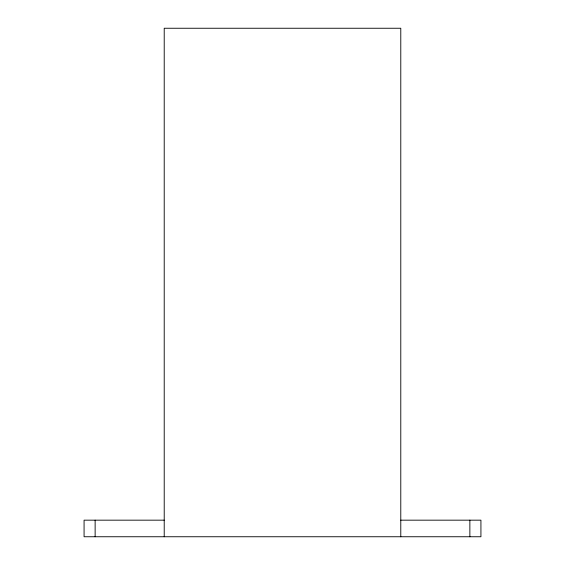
<?xml version="1.0" encoding="UTF-8"?>
<svg xmlns="http://www.w3.org/2000/svg" width="565" height="565" viewBox="0 0 565 565"><rect width="100%" height="100%" fill="white"/><g stroke="black" fill="none" stroke-linecap="round" stroke-linejoin="round"><path stroke-width="0.85" d="M164.217 520.167L84.072 520.167L84.072 536.75L480.928 536.75L480.928 520.167L400.783 520.167M469.868 520.167L469.868 536.75M400.783 536.75L400.783 28.25L164.217 28.25L164.217 536.75M95.132 520.167L95.132 536.75"/></g></svg>
